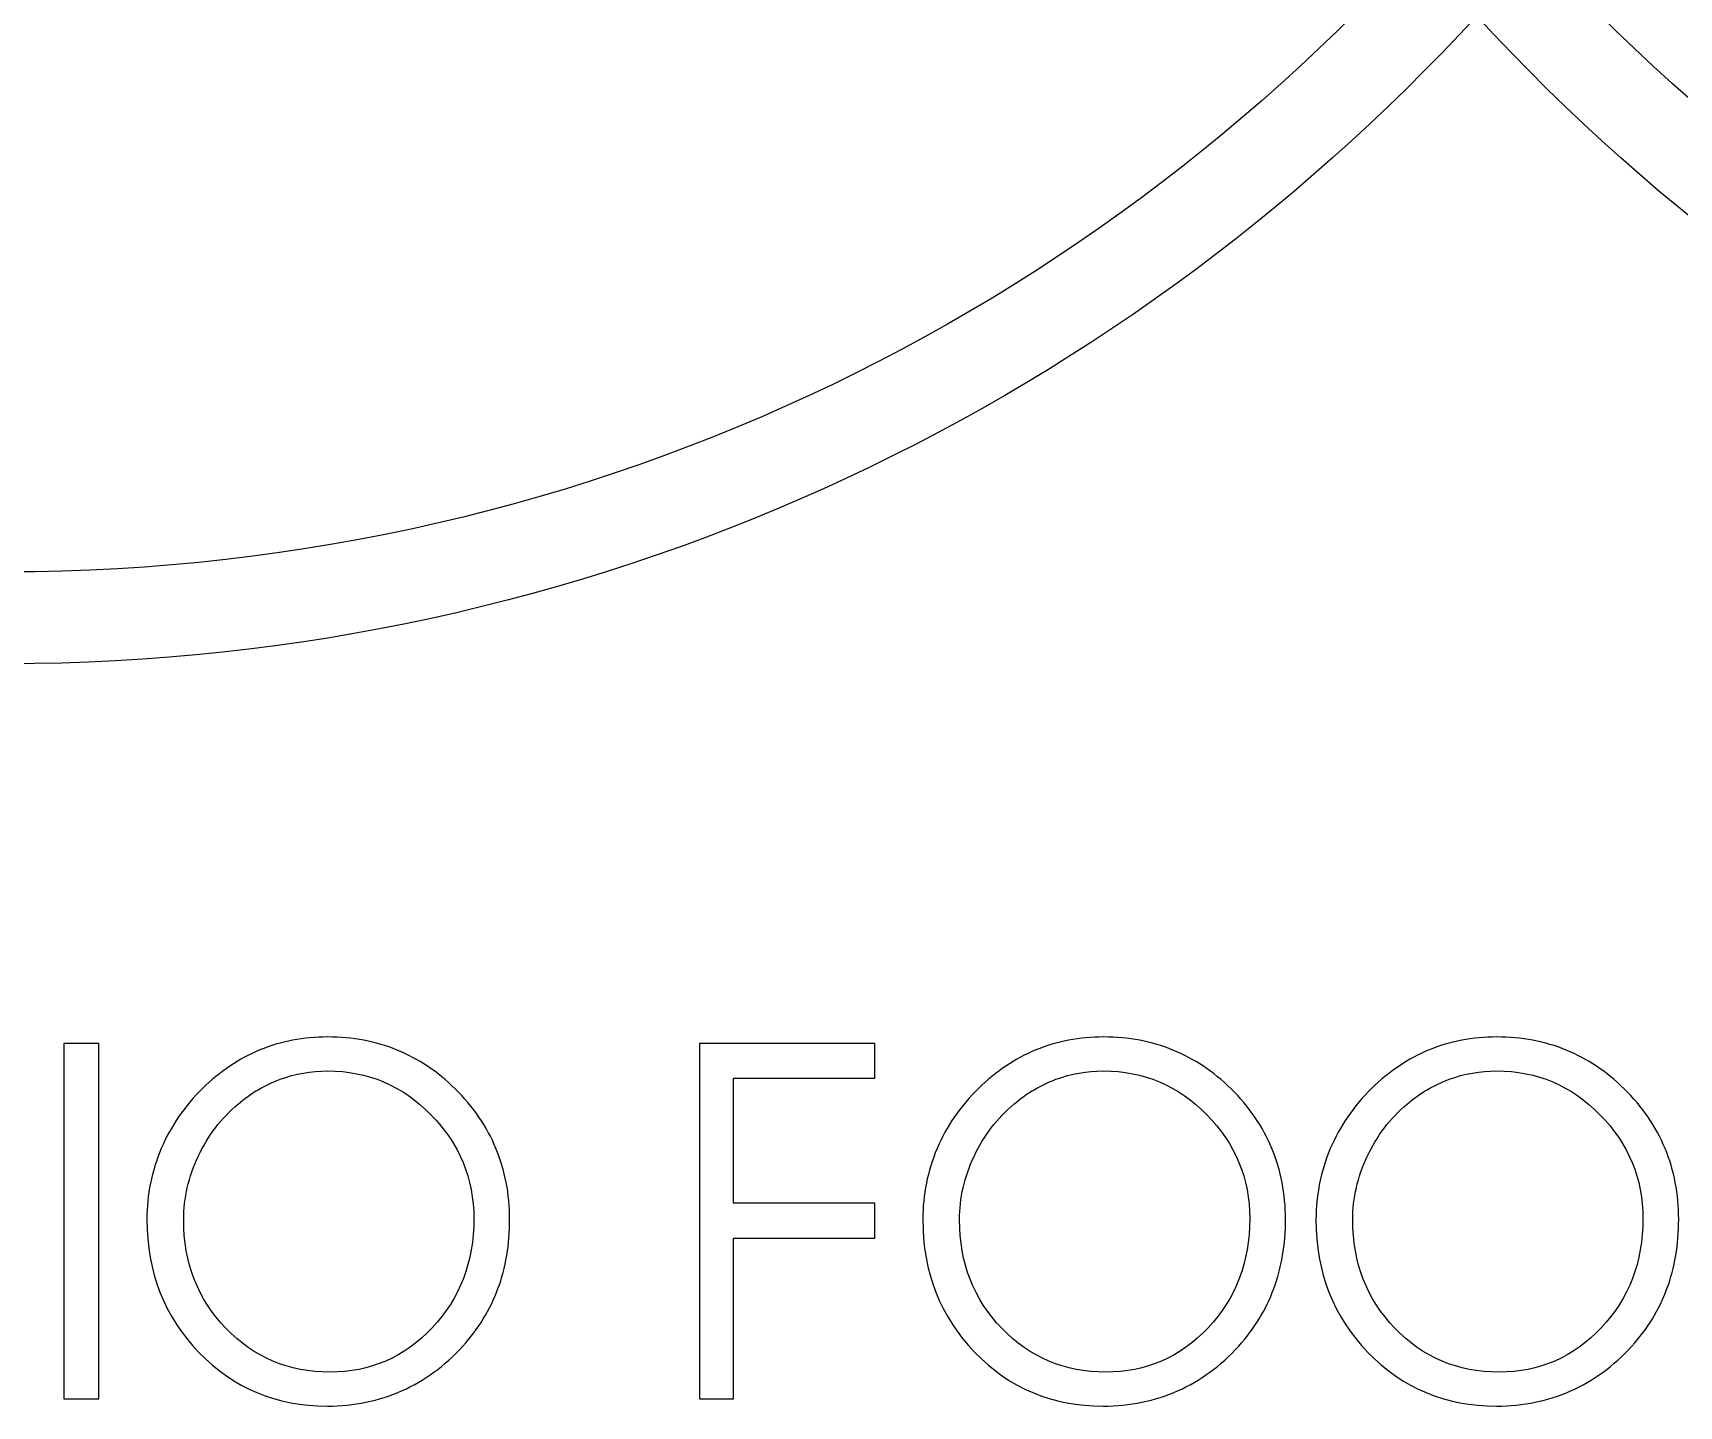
# Model space of a CAD drawing. Extents: x -10.6 to 9.4, y -6.1 to 5.1.
# Drawn here: x -6.471 to -3.136, y -6.055 to -3.273 of the extents above; entities that cross this region are included whole.
import ezdxf

# ---------------------------------------------------------------- set-up
doc = ezdxf.new("R2010")
doc.units = 0
doc.layers.add('HQFL', color=7, linetype='CONTINUOUS')

msp = doc.modelspace()

# ---------------------------------------------------------------- linework, layer by layer
at = {"layer": 'HQFL'}
for points, knots in [([(5.38557, 3.54255), (4.20611, 3.54255), (3.14805, 3.03492), (2.40832, 2.22985), (2.40832, 2.22985), (1.66859, 3.03492), (0.61053, 3.54255), (-0.56893, 3.54255), (-0.56893, 3.54255), (-1.74828, 3.54255), (-2.80647, 3.03492), (-3.54608, 2.22997), (-3.54608, 2.22997), (-4.28569, 3.03492), (-5.34387, 3.54255), (-6.52322, 3.54255), (-6.52322, 3.54255), (-8.75808, 3.54255), (-10.56996, 1.73069), (-10.56996, -0.50415), (-10.56996, -0.50415), (-10.56996, -2.73916), (-8.75808, -4.5509), (-6.52322, -4.5509), (-6.52322, -4.5509), (-5.34387, -4.5509), (-4.28569, -4.04326), (-3.54608, -3.23842), (-3.54608, -3.23842), (-2.80647, -4.04326), (-1.74828, -4.5509), (-0.56893, -4.5509), (-0.56893, -4.5509), (0.61053, -4.5509), (1.66859, -4.04326), (2.40832, -3.23818), (2.40832, -3.23818), (3.14805, -4.04326), (4.20611, -4.5509), (5.38557, -4.5509), (5.38557, -4.5509), (7.62055, -4.5509), (9.43232, -2.73916), (9.43232, -0.50415), (9.43232, -0.50415), (9.43232, 1.73081), (7.62055, 3.54255), (5.38557, 3.54255)], [0, 0, 0, 0, 0.0833333, 0.0833333, 0.0833333, 0.0833333, 0.1666667, 0.1666667, 0.1666667, 0.1666667, 0.25, 0.25, 0.25, 0.25, 0.3333333, 0.3333333, 0.3333333, 0.3333333, 0.4166667, 0.4166667, 0.4166667, 0.4166667, 0.5, 0.5, 0.5, 0.5, 0.5833333, 0.5833333, 0.5833333, 0.5833333, 0.6666667, 0.6666667, 0.6666667, 0.6666667, 0.75, 0.75, 0.75, 0.75, 0.8333333, 0.8333333, 0.8333333, 0.8333333, 0.9166667, 0.9166667, 0.9166667, 0.9166667, 1, 1, 1, 1]), ([(-6.33766, -6.04011), (-6.33766, -6.04011), (-6.40836, -6.04011), (-6.40836, -6.04011), (-6.40836, -6.04011), (-6.40836, -6.04011), (-6.40836, -5.32015), (-6.40836, -5.32015), (-6.40836, -5.32015), (-6.40836, -5.32015), (-6.33766, -5.32015), (-6.33766, -5.32015), (-6.33766, -5.32015), (-6.33766, -5.32015), (-6.33766, -6.04011), (-6.33766, -6.04011)], [0, 0, 0, 0, 0.25, 0.25, 0.25, 0.25, 0.5, 0.5, 0.5, 0.5, 0.75, 0.75, 0.75, 0.75, 1, 1, 1, 1]), ([(-6.2401, -5.67665), (-6.2401, -5.62663), (-6.23045, -5.57874), (-6.21126, -5.5334), (-6.21126, -5.5334), (-6.19197, -5.48803), (-6.16406, -5.44735), (-6.12744, -5.41131), (-6.12744, -5.41131), (-6.0922, -5.37689), (-6.05347, -5.35085), (-6.01117, -5.33338), (-6.01117, -5.33338), (-5.96883, -5.31595), (-5.92291, -5.30713), (-5.87351, -5.30713), (-5.87351, -5.30713), (-5.82303, -5.30713), (-5.77628, -5.31595), (-5.73339, -5.33362), (-5.73339, -5.33362), (-5.69036, -5.35109), (-5.65107, -5.37734), (-5.61548, -5.41224), (-5.61548, -5.41224), (-5.57886, -5.44828), (-5.55142, -5.48852), (-5.53294, -5.53292), (-5.53294, -5.53292), (-5.51456, -5.57733), (-5.50526, -5.62525), (-5.50526, -5.67665), (-5.50526, -5.67665), (-5.50526, -5.72757), (-5.51316, -5.77453), (-5.52898, -5.81707), (-5.52898, -5.81707), (-5.54479, -5.85986), (-5.56851, -5.89848), (-5.60013, -5.93359), (-5.60013, -5.93359), (-5.63676, -5.97358), (-5.67817, -6.00407), (-5.72419, -6.0243), (-5.72419, -6.0243), (-5.77036, -6.04476), (-5.82048, -6.05499), (-5.87443, -6.05499), (-5.87443, -6.05499), (-5.97791, -6.05499), (-6.06464, -6.01872), (-6.13488, -5.94616), (-6.13488, -5.94616), (-6.2051, -5.87337), (-6.2401, -5.78359), (-6.2401, -5.67665)], [0, 0, 0, 0, 0.0714286, 0.0714286, 0.0714286, 0.0714286, 0.1428571, 0.1428571, 0.1428571, 0.1428571, 0.2142857, 0.2142857, 0.2142857, 0.2142857, 0.2857143, 0.2857143, 0.2857143, 0.2857143, 0.3571429, 0.3571429, 0.3571429, 0.3571429, 0.4285714, 0.4285714, 0.4285714, 0.4285714, 0.5, 0.5, 0.5, 0.5, 0.5714286, 0.5714286, 0.5714286, 0.5714286, 0.6428571, 0.6428571, 0.6428571, 0.6428571, 0.7142857, 0.7142857, 0.7142857, 0.7142857, 0.7857143, 0.7857143, 0.7857143, 0.7857143, 0.8571429, 0.8571429, 0.8571429, 0.8571429, 0.9285714, 0.9285714, 0.9285714, 0.9285714, 1, 1, 1, 1]), ([(-5.12075, -6.04011), (-5.12075, -6.04011), (-5.12075, -5.32015), (-5.12075, -5.32015), (-5.12075, -5.32015), (-5.12075, -5.32015), (-4.76542, -5.32015), (-4.76542, -5.32015), (-4.76542, -5.32015), (-4.76542, -5.32015), (-4.76542, -5.39085), (-4.76542, -5.39085), (-4.76542, -5.39085), (-4.76542, -5.39085), (-5.05192, -5.39085), (-5.05192, -5.39085), (-5.05192, -5.39085), (-5.05192, -5.39085), (-5.05192, -5.64385), (-5.05192, -5.64385), (-5.05192, -5.64385), (-5.05192, -5.64385), (-4.76542, -5.64385), (-4.76542, -5.64385), (-4.76542, -5.64385), (-4.76542, -5.64385), (-4.76542, -5.71455), (-4.76542, -5.71455), (-4.76542, -5.71455), (-4.76542, -5.71455), (-5.05192, -5.71455), (-5.05192, -5.71455), (-5.05192, -5.71455), (-5.05192, -5.71455), (-5.05192, -6.04011), (-5.05192, -6.04011), (-5.05192, -6.04011), (-5.05192, -6.04011), (-5.12075, -6.04011), (-5.12075, -6.04011)], [0, 0, 0, 0, 0.1, 0.1, 0.1, 0.1, 0.2, 0.2, 0.2, 0.2, 0.3, 0.3, 0.3, 0.3, 0.4, 0.4, 0.4, 0.4, 0.5, 0.5, 0.5, 0.5, 0.6, 0.6, 0.6, 0.6, 0.7, 0.7, 0.7, 0.7, 0.8, 0.8, 0.8, 0.8, 0.9, 0.9, 0.9, 0.9, 1, 1, 1, 1]), ([(-4.66822, -5.67665), (-4.66822, -5.62663), (-4.65857, -5.57874), (-4.63939, -5.5334), (-4.63939, -5.5334), (-4.62008, -5.48803), (-4.59217, -5.44735), (-4.55555, -5.41131), (-4.55555, -5.41131), (-4.52032, -5.37689), (-4.48148, -5.35085), (-4.43917, -5.33338), (-4.43917, -5.33338), (-4.39683, -5.31595), (-4.35103, -5.30713), (-4.30151, -5.30713), (-4.30151, -5.30713), (-4.25116, -5.30713), (-4.20441, -5.31595), (-4.1615, -5.33362), (-4.1615, -5.33362), (-4.11849, -5.35109), (-4.0792, -5.37734), (-4.04361, -5.41224), (-4.04361, -5.41224), (-4.00699, -5.44828), (-3.97955, -5.48852), (-3.96106, -5.53292), (-3.96106, -5.53292), (-3.94268, -5.57733), (-3.93338, -5.62525), (-3.93338, -5.67665), (-3.93338, -5.67665), (-3.93338, -5.72757), (-3.94129, -5.77453), (-3.9571, -5.81707), (-3.9571, -5.81707), (-3.97291, -5.85986), (-3.99663, -5.89848), (-4.02826, -5.93359), (-4.02826, -5.93359), (-4.06476, -5.97358), (-4.10617, -6.00407), (-4.15232, -6.0243), (-4.15232, -6.0243), (-4.19848, -6.04476), (-4.24849, -6.05499), (-4.30254, -6.05499), (-4.30254, -6.05499), (-4.40603, -6.05499), (-4.49276, -6.01872), (-4.56299, -5.94616), (-4.56299, -5.94616), (-4.6331, -5.87337), (-4.66822, -5.78359), (-4.66822, -5.67665)], [0, 0, 0, 0, 0.0714286, 0.0714286, 0.0714286, 0.0714286, 0.1428571, 0.1428571, 0.1428571, 0.1428571, 0.2142857, 0.2142857, 0.2142857, 0.2142857, 0.2857143, 0.2857143, 0.2857143, 0.2857143, 0.3571429, 0.3571429, 0.3571429, 0.3571429, 0.4285714, 0.4285714, 0.4285714, 0.4285714, 0.5, 0.5, 0.5, 0.5, 0.5714286, 0.5714286, 0.5714286, 0.5714286, 0.6428571, 0.6428571, 0.6428571, 0.6428571, 0.7142857, 0.7142857, 0.7142857, 0.7142857, 0.7857143, 0.7857143, 0.7857143, 0.7857143, 0.8571429, 0.8571429, 0.8571429, 0.8571429, 0.9285714, 0.9285714, 0.9285714, 0.9285714, 1, 1, 1, 1]), ([(-3.87165, -5.67665), (-3.87165, -5.62663), (-3.86198, -5.57874), (-3.84269, -5.5334), (-3.84269, -5.5334), (-3.8235, -5.48803), (-3.79549, -5.44735), (-3.75897, -5.41131), (-3.75897, -5.41131), (-3.72375, -5.37689), (-3.6849, -5.35085), (-3.64258, -5.33338), (-3.64258, -5.33338), (-3.60026, -5.31595), (-3.55433, -5.30713), (-3.50504, -5.30713), (-3.50504, -5.30713), (-3.45456, -5.30713), (-3.40783, -5.31595), (-3.36482, -5.33362), (-3.36482, -5.33362), (-3.32191, -5.35109), (-3.2826, -5.37734), (-3.24703, -5.41224), (-3.24703, -5.41224), (-3.21041, -5.44828), (-3.18295, -5.48852), (-3.16447, -5.53292), (-3.16447, -5.53292), (-3.14599, -5.57733), (-3.13681, -5.62525), (-3.13681, -5.67665), (-3.13681, -5.67665), (-3.13681, -5.72757), (-3.14471, -5.77453), (-3.16052, -5.81707), (-3.16052, -5.81707), (-3.17634, -5.85986), (-3.20006, -5.89848), (-3.23168, -5.93359), (-3.23168, -5.93359), (-3.2683, -5.97358), (-3.30958, -6.00407), (-3.35574, -6.0243), (-3.35574, -6.0243), (-3.40179, -6.04476), (-3.45189, -6.05499), (-3.50596, -6.05499), (-3.50596, -6.05499), (-3.60945, -6.05499), (-3.69619, -6.01872), (-3.76641, -5.94616), (-3.76641, -5.94616), (-3.83652, -5.87337), (-3.87165, -5.78359), (-3.87165, -5.67665)], [0, 0, 0, 0, 0.0714286, 0.0714286, 0.0714286, 0.0714286, 0.1428571, 0.1428571, 0.1428571, 0.1428571, 0.2142857, 0.2142857, 0.2142857, 0.2142857, 0.2857143, 0.2857143, 0.2857143, 0.2857143, 0.3571429, 0.3571429, 0.3571429, 0.3571429, 0.4285714, 0.4285714, 0.4285714, 0.4285714, 0.5, 0.5, 0.5, 0.5, 0.5714286, 0.5714286, 0.5714286, 0.5714286, 0.6428571, 0.6428571, 0.6428571, 0.6428571, 0.7142857, 0.7142857, 0.7142857, 0.7142857, 0.7857143, 0.7857143, 0.7857143, 0.7857143, 0.8571429, 0.8571429, 0.8571429, 0.8571429, 0.9285714, 0.9285714, 0.9285714, 0.9285714, 1, 1, 1, 1]), ([(-6.16568, -5.67734), (-6.16568, -5.76478), (-6.13719, -5.83826), (-6.08023, -5.89731), (-6.08023, -5.89731), (-6.02326, -5.9566), (-5.95302, -5.98616), (-5.8693, -5.98616), (-5.8693, -5.98616), (-5.78768, -5.98616), (-5.71861, -5.95615), (-5.66235, -5.89638), (-5.66235, -5.89638), (-5.60606, -5.83664), (-5.57781, -5.76292), (-5.57781, -5.67548), (-5.57781, -5.67548), (-5.57781, -5.59383), (-5.60677, -5.52362), (-5.66478, -5.46457), (-5.66478, -5.46457), (-5.72282, -5.40549), (-5.79258, -5.37596), (-5.87419, -5.37596), (-5.87419, -5.37596), (-5.90744, -5.37596), (-5.93955, -5.38155), (-5.97035, -5.39291), (-5.97035, -5.39291), (-6.00116, -5.40432), (-6.02953, -5.42106), (-6.05558, -5.44294), (-6.05558, -5.44294), (-6.08975, -5.47201), (-6.11673, -5.50736), (-6.13626, -5.54918), (-6.13626, -5.54918), (-6.15591, -5.59083), (-6.16568, -5.63362), (-6.16568, -5.67734)], [0, 0, 0, 0, 0.1, 0.1, 0.1, 0.1, 0.2, 0.2, 0.2, 0.2, 0.3, 0.3, 0.3, 0.3, 0.4, 0.4, 0.4, 0.4, 0.5, 0.5, 0.5, 0.5, 0.6, 0.6, 0.6, 0.6, 0.7, 0.7, 0.7, 0.7, 0.8, 0.8, 0.8, 0.8, 0.9, 0.9, 0.9, 0.9, 1, 1, 1, 1]), ([(-4.59381, -5.67734), (-4.59381, -5.76478), (-4.56531, -5.83826), (-4.50835, -5.89731), (-4.50835, -5.89731), (-4.45137, -5.9566), (-4.38102, -5.98616), (-4.29742, -5.98616), (-4.29742, -5.98616), (-4.21569, -5.98616), (-4.14674, -5.95615), (-4.09036, -5.89638), (-4.09036, -5.89638), (-4.03407, -5.83664), (-4.00593, -5.76292), (-4.00593, -5.67548), (-4.00593, -5.67548), (-4.00593, -5.59383), (-4.03489, -5.52362), (-4.09291, -5.46457), (-4.09291, -5.46457), (-4.15082, -5.40549), (-4.22068, -5.37596), (-4.30232, -5.37596), (-4.30232, -5.37596), (-4.33556, -5.37596), (-4.36765, -5.38155), (-4.39847, -5.39291), (-4.39847, -5.39291), (-4.42929, -5.40432), (-4.45766, -5.42106), (-4.48358, -5.44294), (-4.48358, -5.44294), (-4.51788, -5.47201), (-4.54485, -5.50736), (-4.56439, -5.54918), (-4.56439, -5.54918), (-4.58404, -5.59083), (-4.59381, -5.63362), (-4.59381, -5.67734)], [0, 0, 0, 0, 0.1, 0.1, 0.1, 0.1, 0.2, 0.2, 0.2, 0.2, 0.3, 0.3, 0.3, 0.3, 0.4, 0.4, 0.4, 0.4, 0.5, 0.5, 0.5, 0.5, 0.6, 0.6, 0.6, 0.6, 0.7, 0.7, 0.7, 0.7, 0.8, 0.8, 0.8, 0.8, 0.9, 0.9, 0.9, 0.9, 1, 1, 1, 1]), ([(-3.79723, -5.67734), (-3.79723, -5.76478), (-3.76874, -5.83826), (-3.71177, -5.89731), (-3.71177, -5.89731), (-3.65479, -5.9566), (-3.58444, -5.98616), (-3.50085, -5.98616), (-3.50085, -5.98616), (-3.41911, -5.98616), (-3.35016, -5.95615), (-3.29388, -5.89638), (-3.29388, -5.89638), (-3.23749, -5.83664), (-3.20936, -5.76292), (-3.20936, -5.67548), (-3.20936, -5.67548), (-3.20936, -5.59383), (-3.23832, -5.52362), (-3.29633, -5.46457), (-3.29633, -5.46457), (-3.35423, -5.40549), (-3.42411, -5.37596), (-3.50572, -5.37596), (-3.50572, -5.37596), (-3.53899, -5.37596), (-3.57108, -5.38155), (-3.60189, -5.39291), (-3.60189, -5.39291), (-3.63271, -5.40432), (-3.66106, -5.42106), (-3.68711, -5.44294), (-3.68711, -5.44294), (-3.7213, -5.47201), (-3.74828, -5.50736), (-3.76781, -5.54918), (-3.76781, -5.54918), (-3.78746, -5.59083), (-3.79723, -5.63362), (-3.79723, -5.67734)], [0, 0, 0, 0, 0.1, 0.1, 0.1, 0.1, 0.2, 0.2, 0.2, 0.2, 0.3, 0.3, 0.3, 0.3, 0.4, 0.4, 0.4, 0.4, 0.5, 0.5, 0.5, 0.5, 0.6, 0.6, 0.6, 0.6, 0.7, 0.7, 0.7, 0.7, 0.8, 0.8, 0.8, 0.8, 0.9, 0.9, 0.9, 0.9, 1, 1, 1, 1])]:
    msp.add_open_spline(points, degree=3, knots=knots, dxfattribs=at)
at = {"layer": 'HQFL', "color": 7}
msp.add_open_spline([(5.38557, 3.35629), (4.18703, 3.35629), (3.11643, 2.81016), (2.40853, 1.95336), (2.40853, 1.95336), (1.70022, 2.81028), (0.62959, 3.35641), (-0.56893, 3.35641), (-0.56893, 3.35641), (-1.76722, 3.35641), (-2.83798, 2.8104), (-3.54596, 1.95359), (-3.54596, 1.95359), (-4.25407, 2.8104), (-5.32481, 3.35641), (-6.52322, 3.35641), (-6.52322, 3.35641), (-8.6553, 3.35641), (-10.38368, 1.62803), (-10.38368, -0.50391), (-10.38368, -0.50391), (-10.38368, -2.63635), (-8.6553, -4.36486), (-6.52322, -4.36486), (-6.52322, -4.36486), (-5.32481, -4.36486), (-4.25407, -3.81885), (-3.54596, -2.96192), (-3.54596, -2.96192), (-2.83798, -3.81885), (-1.76722, -4.36486), (-0.56893, -4.36486), (-0.56893, -4.36486), (0.62959, -4.36486), (1.70022, -3.81861), (2.40853, -2.96167), (2.40853, -2.96167), (3.11643, -3.81861), (4.18703, -4.36462), (5.38557, -4.36462), (5.38557, -4.36462), (7.51778, -4.36462), (9.24605, -2.63611), (9.24605, -0.50415), (9.24605, -0.50415), (9.24605, 1.62791), (7.51778, 3.35629), (5.38557, 3.35629)], degree=3, knots=[0, 0, 0, 0, 0.0833333, 0.0833333, 0.0833333, 0.0833333, 0.1666667, 0.1666667, 0.1666667, 0.1666667, 0.25, 0.25, 0.25, 0.25, 0.3333333, 0.3333333, 0.3333333, 0.3333333, 0.4166667, 0.4166667, 0.4166667, 0.4166667, 0.5, 0.5, 0.5, 0.5, 0.5833333, 0.5833333, 0.5833333, 0.5833333, 0.6666667, 0.6666667, 0.6666667, 0.6666667, 0.75, 0.75, 0.75, 0.75, 0.8333333, 0.8333333, 0.8333333, 0.8333333, 0.9166667, 0.9166667, 0.9166667, 0.9166667, 1, 1, 1, 1], dxfattribs=at)

doc.saveas('drawing.dxf')
